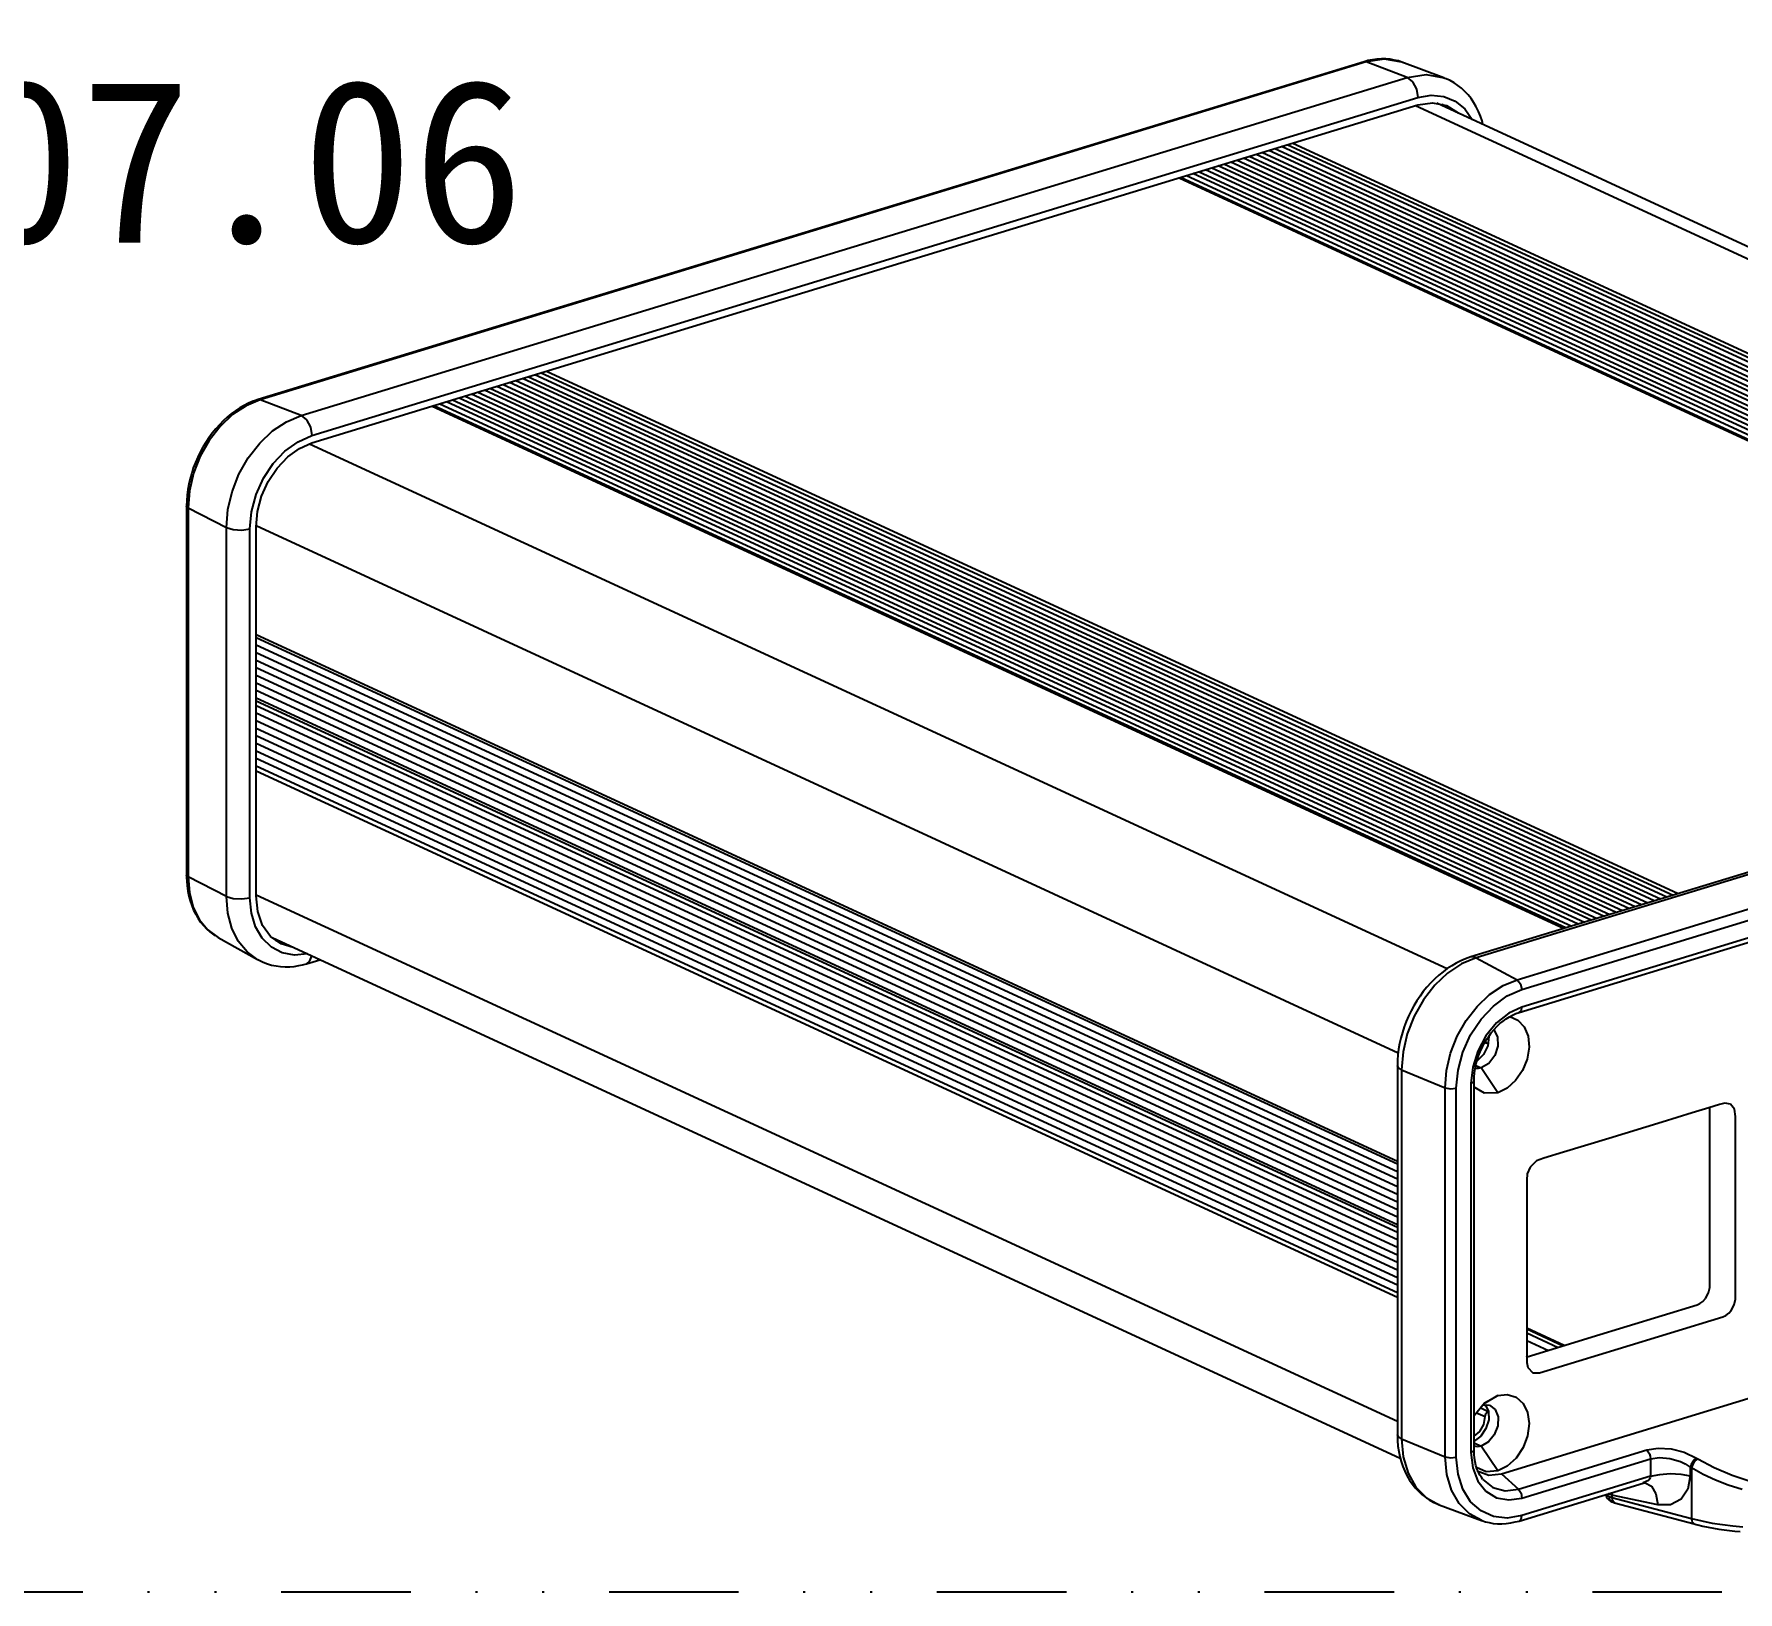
# Model space of a CAD drawing. Header units: millimetres. Extents: x 555 to 820, y -31 to 211.
# Drawn here: x 687.6 to 771.2, y -31.5 to 44.9 of the extents above; entities that cross this region are included whole.
import ezdxf
from ezdxf.enums import TextEntityAlignment as Align

# ---------------------------------------------------------------- set-up
doc = ezdxf.new("R2010")
doc.units = ezdxf.units.MM
doc.linetypes.add('DIVIDE', pattern=[31.75, 12.7, -6.35, 0, -6.35, 0, -6.35])
doc.layers.add('1', color=7, linetype='Continuous')
doc.layers.add('text', color=212, linetype='Continuous', lineweight=20)
doc.styles.add('宋体', font='SimSun.ttf', dxfattribs={"height": 15})

# ---------------------------------------------------------------- blocks, each defined once
blk = doc.blocks.new('A$C6C7D4BA8')
at = {"layer": '1', "color": 7}
for p, q in [((72.17, 90.15), (4.38, 69.44)), ((72.3, 90.14), (4.51, 69.43)), ((72.29, 90.19), (72.17, 90.15)), ((72.23, 90.16), (72.17, 90.15)), ((72.3, 90.14), (72.23, 90.16)), ((72.41, 90.22), (72.29, 90.19)), ((73.42, 90.31), (72.3, 90.14)), ((74.81, 89.18), (72.3, 90.14)), ((72.68, 90.27), (72.41, 90.22)), ((72.96, 90.31), (72.68, 90.27)), ((73.23, 90.33), (72.96, 90.31)), ((73.5, 90.32), (73.23, 90.33)), ((74.48, 90.12), (73.42, 90.31)), ((73.76, 90.3), (73.5, 90.32)), ((74.02, 90.25), (73.76, 90.3)), ((74.28, 90.2), (74.02, 90.25)), ((74.52, 90.11), (74.28, 90.2)), ((77.06, 89.16), (74.48, 90.12)), ((74.53, 90.1), (74.52, 90.11)), ((74.54, 90.09), (74.53, 90.1)), ((7.02, 68.47), (74.81, 89.18)), ((74.81, 89.18), (75.97, 89.36)), ((74.81, 89.18), (75.14, 88.92)), ((75.14, 88.92), (75.38, 88.47)), ((75.97, 89.36), (77.07, 89.16)), ((77.13, 89.13), (77.06, 89.15)), ((77.2, 89.11), (77.13, 89.13)), ((77.45, 88.99), (77.2, 89.11)), ((77.69, 88.85), (77.45, 88.99)), ((77.92, 88.7), (77.69, 88.85)), ((7.68, 67.24), (75.47, 87.95)), ((75.38, 88.47), (75.47, 87.95)), ((75.47, 87.95), (76.28, 88.09)), ((76.28, 88.09), (77.05, 88.02)), ((77.05, 88.02), (77.75, 87.74)), ((77.75, 87.74), (78.34, 87.26)), ((78.14, 88.52), (77.92, 88.7)), ((78.35, 88.33), (78.14, 88.52)), ((78.55, 88.12), (78.35, 88.33)), ((78.73, 87.89), (78.55, 88.12)), ((78.9, 87.64), (78.73, 87.89)), ((7.68, 66.79), (75.47, 87.5)), ((75.33, 87.46), (144.71, 55.45)), ((75.47, 87.5), (76.37, 87.63)), ((76.37, 87.63), (77.22, 87.46)), ((145.69, 55.75), (76.64, 87.6)), ((76.94, 87.55), (77.1, 87.44)), ((77.1, 87.44), (77.25, 87.32)), ((77.22, 87.46), (77.93, 87.01)), ((78.34, 87.26), (78.8, 86.6)), ((79.05, 87.38), (78.9, 87.64)), ((79.18, 87.1), (79.05, 87.38)), ((79.3, 86.82), (79.18, 87.1)), ((79.4, 86.52), (79.3, 86.82)), ((79.46, 86.31), (79.4, 86.52)), ((135.72, 52.71), (66.34, 84.71)), ((66.71, 84.83), (136.09, 52.82)), ((136.49, 52.94), (67.11, 84.95)), ((67.49, 85.06), (136.87, 53.06)), ((67.81, 85.16), (137.19, 53.15)), ((62.84, 83.64), (132.22, 51.64)), ((132.61, 51.76), (63.23, 83.76)), ((63.61, 83.88), (132.99, 51.87)), ((133.39, 51.99), (64.01, 84)), ((64.39, 84.11), (133.77, 52.11)), ((134.17, 52.23), (64.79, 84.24)), ((65.16, 84.35), (134.54, 52.35)), ((134.94, 52.47), (65.56, 84.47)), ((65.94, 84.59), (135.32, 52.58)), ((60.83, 83.03), (130.21, 51.02)), ((130.29, 51.05), (60.91, 83.05)), ((61.29, 83.17), (130.67, 51.16)), ((131.06, 51.28), (61.68, 83.29)), ((62.06, 83.4), (131.44, 51.4)), ((131.84, 51.52), (62.46, 83.52)), ((21.73, 71.08), (91.11, 39.08)), ((22.05, 71.18), (91.42, 39.17)), ((87.63, 38.01), (18.25, 70.02)), ((18.63, 70.13), (88.01, 38.13)), ((88.4, 38.25), (19.02, 70.25)), ((19.4, 70.37), (88.78, 38.37)), ((89.18, 38.49), (19.8, 70.49)), ((20.18, 70.61), (89.56, 38.6)), ((89.96, 38.72), (20.58, 70.73)), ((20.95, 70.84), (90.33, 38.84)), ((90.73, 38.96), (21.35, 70.97)), ((3.65, 69.07), (2.82, 68.52)), ((3.26, 68.93), (3, 68.76)), ((3.53, 69.08), (3.26, 68.93)), ((3.8, 69.22), (3.53, 69.08)), ((4.51, 69.43), (3.65, 69.07)), ((4.08, 69.34), (3.8, 69.22)), ((4.23, 69.39), (4.08, 69.34)), ((4.38, 69.44), (4.23, 69.39)), ((4.44, 69.45), (4.38, 69.44)), ((4.51, 69.43), (4.44, 69.45)), ((7.02, 68.47), (4.51, 69.43)), ((15.06, 69.04), (84.44, 37.04)), ((84.53, 37.07), (15.15, 69.07)), ((15.52, 69.19), (84.9, 37.18)), ((85.3, 37.3), (15.92, 69.31)), ((16.3, 69.42), (85.68, 37.42)), ((86.08, 37.54), (16.7, 69.54)), ((17.08, 69.66), (86.46, 37.65)), ((86.85, 37.78), (17.47, 69.78)), ((17.85, 69.9), (87.23, 37.89)), ((2.01, 67.9), (1.79, 67.65)), ((2.25, 68.14), (2.01, 67.9)), ((2.82, 68.52), (2.06, 67.79)), ((2.49, 68.36), (2.25, 68.14)), ((2.74, 68.57), (2.49, 68.36)), ((3, 68.76), (2.74, 68.57)), ((5.27, 67.52), (6.13, 68.09)), ((6.13, 68.09), (7.02, 68.47)), ((7.02, 68.47), (7.35, 68.21)), ((7.35, 68.21), (7.59, 67.76)), ((1.39, 66.93), (0.84, 65.97)), ((1.37, 67.11), (1.17, 66.82)), ((1.57, 67.39), (1.37, 67.11)), ((2.06, 67.79), (1.39, 66.93)), ((1.79, 67.65), (1.57, 67.39)), ((4.48, 66.77), (5.27, 67.52)), ((6.03, 66.28), (6.84, 66.86)), ((6.84, 66.86), (7.68, 67.24)), ((7.59, 67.76), (7.68, 67.24)), ((0.84, 65.97), (0.43, 64.93)), ((0.68, 65.91), (0.54, 65.59)), ((0.83, 66.22), (0.68, 65.91)), ((0.99, 66.53), (0.83, 66.22)), ((1.17, 66.82), (0.99, 66.53)), ((3.21, 64.88), (3.78, 65.88)), ((3.78, 65.88), (4.48, 66.77)), ((5.31, 65.52), (6.03, 66.28)), ((5.55, 65.24), (6.2, 65.93)), ((6.2, 65.93), (6.92, 66.45)), ((6.92, 66.45), (7.68, 66.79)), ((7.54, 66.74), (77.27, 34.58)), ((0.43, 64.93), (0.18, 63.86)), ((0.31, 64.93), (0.21, 64.6)), ((0.41, 65.26), (0.31, 64.93)), ((0.54, 65.59), (0.41, 65.26)), ((2.79, 63.8), (3.21, 64.88)), ((4.71, 64.62), (5.31, 65.52)), ((5, 64.43), (5.55, 65.24)), ((0.08, 63.93), (0.04, 63.59)), ((0.14, 64.26), (0.08, 63.93)), ((0.18, 63.86), (0.1, 62.81)), ((0.21, 64.6), (0.14, 64.26)), ((2.53, 62.7), (2.79, 63.8)), ((4.26, 63.62), (4.71, 64.62)), ((4.6, 63.53), (5, 64.43)), ((0.01, 63.25), (0, 62.92)), ((0.02, 62.86), (0, 62.92)), ((0, 62.92), (0, 40.31)), ((0.04, 63.59), (0.01, 63.25)), ((0.1, 62.81), (0.02, 62.86)), ((0.1, 62.81), (0.1, 40.19)), ((0.1, 62.81), (2.44, 61.6)), ((2.44, 61.6), (2.53, 62.7)), ((3.98, 62.57), (4.26, 63.62)), ((4.34, 62.59), (4.6, 63.53)), ((3.88, 61.53), (3.98, 62.57)), ((4.26, 61.65), (4.34, 62.59)), ((4.26, 61.72), (74.26, 29.42)), ((4.26, 39.03), (4.26, 61.65)), ((2.44, 38.99), (2.44, 61.6)), ((2.44, 61.6), (2.86, 61.48)), ((2.86, 61.48), (3.39, 61.45)), ((3.39, 61.45), (3.88, 61.53)), ((3.88, 38.92), (3.88, 61.53)), ((146.51, 56), (78.72, 35.29)), ((146.83, 55.96), (79.04, 35.24)), ((4.26, 55.04), (74.21, 22.78)), ((4.26, 54.87), (74.21, 22.6)), ((4.26, 54.41), (74.21, 22.14)), ((81.55, 33.89), (149.34, 54.61)), ((4.26, 53.95), (74.21, 21.68)), ((4.26, 53.48), (74.21, 21.21)), ((81.85, 33.29), (149.64, 54)), ((4.26, 53.02), (74.21, 20.75)), ((4.26, 52.56), (74.21, 20.29)), ((81.68, 31.89), (149.47, 52.6)), ((149.64, 52.93), (81.85, 32.22)), ((4.26, 52.09), (74.21, 19.82)), ((4.26, 51.63), (74.21, 19.36)), ((4.26, 51.16), (74.21, 18.9)), ((4.26, 50.99), (74.21, 18.72)), ((4.26, 50.99), (74.21, 18.72)), ((4.26, 50.7), (74.21, 18.43)), ((4.26, 50.24), (74.21, 17.97)), ((4.26, 49.77), (74.21, 17.51)), ((4.26, 49.31), (74.21, 17.04)), ((4.26, 48.85), (74.21, 16.58)), ((4.26, 48.38), (74.21, 16.12)), ((4.26, 47.92), (74.21, 15.65)), ((4.26, 47.46), (74.21, 15.19)), ((4.26, 46.99), (74.21, 14.73)), ((4.26, 46.7), (74.21, 14.43)), ((0.02, 40.25), (0, 40.31)), ((0, 40.31), (0, 40.13)), ((0, 40.13), (0.01, 39.96)), ((0.01, 39.96), (0.04, 39.64)), ((0.1, 40.19), (0.02, 40.25)), ((0.1, 40.19), (0.17, 39.23)), ((2.44, 38.99), (0.1, 40.19)), ((0.04, 39.64), (0.08, 39.32)), ((0.08, 39.32), (0.14, 39.02)), ((0.14, 39.02), (0.22, 38.72)), ((0.17, 39.23), (0.41, 38.34)), ((0.22, 38.72), (0.32, 38.44)), ((2.53, 37.98), (2.44, 38.99)), ((2.44, 38.99), (2.86, 38.86)), ((2.86, 38.86), (3.39, 38.84)), ((3.39, 38.84), (3.88, 38.92)), ((3.97, 37.98), (3.88, 38.92)), ((4.26, 39.1), (74.21, 6.83)), ((4.36, 38.07), (4.26, 39.03)), ((0.32, 38.44), (0.43, 38.16)), ((0.41, 38.34), (0.79, 37.57)), ((0.43, 38.16), (0.56, 37.9)), ((0.56, 37.9), (0.7, 37.65)), ((0.7, 37.65), (0.86, 37.42)), ((2.77, 37.06), (2.53, 37.98)), ((4.23, 37.14), (3.97, 37.98)), ((4.66, 37.22), (4.36, 38.07)), ((0.79, 37.57), (1.3, 36.94)), ((0.86, 37.42), (1.03, 37.21)), ((1.03, 37.21), (1.22, 37.01)), ((1.22, 37.01), (1.42, 36.83)), ((1.3, 36.94), (1.93, 36.48)), ((1.42, 36.83), (1.59, 36.7)), ((1.59, 36.7), (1.76, 36.59)), ((3.17, 36.25), (2.77, 37.06)), ((4.64, 36.43), (4.23, 37.14)), ((5.15, 36.55), (4.66, 37.22)), ((1.93, 36.48), (4.34, 35.13)), ((3.71, 35.6), (3.17, 36.25)), ((4.36, 35.12), (3.71, 35.6)), ((5.2, 35.89), (4.64, 36.43)), ((5.79, 36.09), (5.15, 36.55)), ((5.86, 35.54), (5.2, 35.89)), ((5.25, 36.47), (74.39, 4.57)), ((5.67, 36.22), (5.48, 36.27)), ((5.86, 36.19), (5.67, 36.22)), ((6.54, 35.87), (5.79, 36.09)), ((6.61, 35.39), (5.86, 35.54)), ((4.37, 35.13), (4.53, 35.04)), ((4.53, 35.04), (4.69, 34.96)), ((4.69, 34.96), (4.95, 34.87)), ((4.95, 34.87), (5.21, 34.79)), ((5.21, 34.79), (5.48, 34.74)), ((5.48, 34.74), (5.76, 34.7)), ((5.76, 34.7), (6.04, 34.68)), ((6.04, 34.68), (6.32, 34.69)), ((6.32, 34.69), (6.6, 34.71)), ((6.6, 34.71), (6.88, 34.76)), ((7.41, 35.47), (6.61, 35.39)), ((6.88, 34.76), (7.11, 34.81)), ((7.11, 34.81), (7.34, 34.87)), ((7.34, 34.87), (8.16, 35.12)), ((7.34, 34.87), (7.55, 35.04)), ((7.55, 35.04), (7.67, 35.35)), ((77.27, 34.58), (77.01, 34.38)), ((77.54, 34.75), (77.27, 34.58)), ((78.15, 34.87), (77.29, 34.29)), ((77.82, 34.91), (77.54, 34.75)), ((78.1, 35.05), (77.82, 34.91)), ((78.39, 35.17), (78.1, 35.05)), ((79.04, 35.24), (78.15, 34.87)), ((78.55, 35.24), (78.39, 35.17)), ((78.72, 35.29), (78.55, 35.24)), ((78.88, 35.3), (78.72, 35.29)), ((79.04, 35.24), (78.88, 35.3)), ((79.04, 35.24), (81.55, 33.89)), ((76.02, 33.44), (75.8, 33.17)), ((76.5, 33.55), (75.81, 32.65)), ((76.26, 33.7), (76.02, 33.44)), ((76.5, 33.94), (76.26, 33.7)), ((77.29, 34.29), (76.5, 33.55)), ((76.75, 34.17), (76.5, 33.94)), ((77.01, 34.38), (76.75, 34.17)), ((79.86, 32.98), (80.69, 33.53)), ((80.69, 33.53), (81.55, 33.89)), ((81.55, 33.89), (81.76, 33.65)), ((81.76, 33.65), (81.85, 33.29)), ((75.4, 32.6), (75.22, 32.29)), ((75.81, 32.65), (75.24, 31.65)), ((75.6, 32.89), (75.4, 32.6)), ((75.8, 33.17), (75.6, 32.89)), ((79.1, 32.26), (79.86, 32.98)), ((80.1, 32.28), (80.95, 32.9)), ((80.95, 32.9), (81.85, 33.29)), ((74.75, 31.33), (74.63, 31)), ((74.89, 31.66), (74.75, 31.33)), ((75.24, 31.65), (74.82, 30.58)), ((75.05, 31.98), (74.89, 31.66)), ((75.22, 32.29), (75.05, 31.98)), ((77.88, 30.43), (78.43, 31.4)), ((78.43, 31.4), (79.1, 32.26)), ((78.7, 30.52), (79.34, 31.48)), ((79.34, 31.48), (80.1, 32.28)), ((81.04, 31.85), (80.29, 31.24)), ((80.5, 31.2), (80.69, 31.35)), ((80.69, 31.35), (80.88, 31.5)), ((80.88, 31.5), (81.08, 31.62)), ((81.85, 32.22), (81.04, 31.85)), ((81.08, 31.62), (81.27, 31.73)), ((81.1, 31.63), (81.6, 31.41)), ((81.27, 31.73), (81.48, 31.82)), ((81.48, 31.82), (81.68, 31.89)), ((81.6, 31.41), (81.98, 31)), ((81.68, 31.89), (81.81, 32)), ((81.81, 32), (81.85, 32.22)), ((74.42, 30.32), (74.35, 29.98)), ((74.52, 30.66), (74.42, 30.32)), ((74.63, 31), (74.52, 30.66)), ((74.82, 30.58), (74.56, 29.47)), ((77.47, 29.39), (77.88, 30.43)), ((78.22, 29.46), (78.7, 30.52)), ((79.64, 30.45), (79.14, 29.52)), ((80.29, 31.24), (79.64, 30.45)), ((79.66, 30.2), (79.81, 30.42)), ((79.82, 30.42), (79.75, 29.85)), ((79.81, 30.42), (79.97, 30.64)), ((79.97, 30.64), (80.14, 30.84)), ((80.12, 30.82), (80.35, 30.39)), ((80.14, 30.84), (80.31, 31.02)), ((80.31, 31.02), (80.5, 31.2)), ((80.35, 30.39), (80.37, 29.82)), ((81.98, 31), (82.22, 30.43)), ((82.22, 30.43), (82.28, 29.76)), ((74.24, 29.29), (74.22, 28.96)), ((74.28, 29.63), (74.24, 29.29)), ((74.35, 29.98), (74.28, 29.63)), ((74.56, 29.47), (74.47, 28.38)), ((77.22, 28.33), (77.47, 29.39)), ((77.93, 28.35), (78.22, 29.46)), ((79.14, 29.52), (78.83, 28.53)), ((79.49, 29.3), (79.09, 28.9)), ((79.19, 29.22), (79.28, 29.47)), ((79.28, 29.47), (79.4, 29.72)), ((79.4, 29.72), (79.52, 29.96)), ((79.75, 29.85), (79.49, 29.3)), ((79.52, 29.96), (79.66, 30.2)), ((79.58, 30.05), (79.7, 30)), ((79.67, 30.01), (79.61, 30.1)), ((79.76, 29.98), (79.67, 30.01)), ((79.79, 29.98), (79.76, 29.98)), ((80.37, 29.82), (80.18, 29.24)), ((82.28, 29.76), (82.17, 29.03)), ((74.22, 28.96), (74.21, 28.63)), ((74.28, 28.5), (74.21, 28.63)), ((74.21, 28.63), (74.21, 6.02)), ((74.47, 28.38), (74.28, 28.5)), ((74.47, 28.38), (74.47, 5.76)), ((74.47, 28.38), (77.14, 27.27)), ((77.14, 27.27), (77.22, 28.33)), ((77.82, 27.25), (77.93, 28.35)), ((78.83, 28.53), (78.72, 27.53)), ((78.94, 28.18), (78.98, 28.44)), ((78.98, 28.44), (79.03, 28.7)), ((79.16, 28.45), (78.98, 28.45)), ((79.02, 28.63), (79.35, 28.49)), ((79.03, 28.7), (79.1, 28.96)), ((79.1, 28.96), (79.19, 29.22)), ((79.35, 28.49), (79.16, 28.45)), ((79.81, 28.76), (79.35, 28.49)), ((80.36, 26.97), (79.35, 28.49)), ((80.18, 29.24), (79.81, 28.76)), ((81.89, 28.33), (81.46, 27.72)), ((82.17, 29.03), (81.89, 28.33)), ((77.14, 27.27), (77.47, 27.21)), ((77.14, 4.66), (77.14, 27.27)), ((77.47, 27.21), (77.82, 27.25)), ((77.82, 4.64), (77.82, 27.25)), ((78.86, 27.59), (78.72, 27.53)), ((78.72, 27.53), (78.72, 4.91)), ((78.91, 27.67), (78.86, 27.59)), ((78.91, 27.93), (78.94, 28.18)), ((78.91, 27.8), (78.91, 27.93)), ((78.91, 27.67), (78.91, 27.8)), ((78.91, 5.06), (78.91, 27.67)), ((79.56, 26.93), (78.91, 27.31)), ((80.94, 27.25), (80.36, 26.97)), ((81.46, 27.72), (80.94, 27.25)), ((80.36, 26.97), (79.56, 26.93)), ((93.63, 26.14), (93.3, 26.04)), ((93.95, 26.24), (93.63, 26.14)), ((94.28, 26.33), (93.95, 26.24)), ((94.62, 26.27), (94.28, 26.33)), ((94.88, 25.96), (94.62, 26.27)), ((90.44, 25.17), (87.17, 24.17)), ((92.28, 25.73), (90.44, 25.17)), ((93.3, 26.04), (92.28, 25.73)), ((93.36, 23.63), (93.36, 26.06)), ((94.94, 25.5), (94.88, 25.96)), ((94.94, 24.96), (94.94, 25.5)), ((80.59, 3.62), (148.38, 24.33)), ((87.17, 24.17), (84.4, 23.32)), ((94.94, 22.9), (94.94, 24.96)), ((84.4, 23.32), (83.18, 22.95)), ((93.36, 18.72), (93.36, 23.63)), ((82.17, 21.99), (82.14, 21.6)), ((82.36, 22.41), (82.17, 21.99)), ((82.73, 22.79), (82.36, 22.41)), ((83.18, 22.95), (82.73, 22.79)), ((94.94, 18), (94.94, 22.9)), ((82.14, 21.6), (82.14, 21.23)), ((82.14, 21.23), (82.14, 20.85)), ((82.14, 20.85), (82.14, 19.68)), ((82.14, 19.68), (82.14, 17.58)), ((93.36, 16.27), (93.36, 18.72)), ((94.94, 15.54), (94.94, 18)), ((82.14, 17.58), (82.14, 11.23)), ((93.36, 15.66), (93.36, 16.27)), ((93.1, 14.36), (93.28, 14.7)), ((93.28, 14.7), (93.36, 15.04)), ((93.36, 15.04), (93.36, 15.66)), ((94.93, 14.31), (94.94, 14.93)), ((94.94, 14.93), (94.94, 15.54)), ((86.16, 12), (92.58, 13.97)), ((92.58, 13.97), (92.76, 14.04)), ((92.76, 14.04), (92.94, 14.18)), ((92.94, 14.18), (93.1, 14.36)), ((94.52, 13.45), (94.68, 13.63)), ((94.68, 13.63), (94.86, 13.97)), ((94.86, 13.97), (94.93, 14.31)), ((84.44, 11.48), (82.14, 12.54)), ((87.74, 11.28), (94.16, 13.24)), ((94.16, 13.24), (94.34, 13.32)), ((94.34, 13.32), (94.52, 13.45)), ((82.11, 10.77), (86.16, 12)), ((82.14, 12.49), (84.37, 11.46)), ((82.14, 12.25), (84.06, 11.36)), ((82.14, 11.79), (83.47, 11.18)), ((82.14, 11.23), (82.14, 10.83)), ((82.14, 10.83), (82.14, 10.44)), ((82.93, 9.81), (87.74, 11.28)), ((82.14, 10.44), (82.21, 10.13)), ((82.21, 10.13), (82.51, 9.81)), ((82.51, 9.81), (82.93, 9.81)), ((80.36, 8.41), (79.51, 7.91)), ((79.56, 7.96), (80.36, 8.41)), ((80.36, 8.41), (80.95, 8.47)), ((80.95, 8.47), (81.49, 8.31)), ((78.91, 7.18), (79.56, 7.96)), ((79.03, 7.37), (79.59, 7.12)), ((79.27, 7.67), (79.76, 7.45)), ((79.43, 7.84), (79.86, 7.81)), ((79.52, 7.85), (79.64, 7.79)), ((79.6, 7.86), (79.79, 7.44)), ((79.64, 7.3), (79.76, 7.45)), ((79.76, 7.45), (79.79, 7.46)), ((79.79, 7.44), (79.81, 6.92)), ((79.86, 7.81), (80.2, 7.55)), ((80.2, 7.55), (80.38, 7.1)), ((81.49, 8.31), (81.92, 7.93)), ((81.92, 7.93), (82.19, 7.37)), ((82.19, 7.37), (82.28, 6.69)), ((79.27, 6.2), (79.51, 6.63)), ((79.64, 6.39), (79.32, 5.93)), ((79.51, 6.63), (79.59, 7.12)), ((79.59, 7.12), (79.64, 7.3)), ((79.81, 6.92), (79.64, 6.39)), ((80.36, 6.56), (80.15, 6.01)), ((80.38, 7.1), (80.36, 6.56)), ((82.28, 6.69), (82.19, 5.95)), ((74.28, 5.88), (74.21, 6.02)), ((74.21, 6.02), (74.21, 5.83)), ((74.21, 5.83), (74.22, 5.65)), ((74.22, 5.65), (74.25, 5.31)), ((74.25, 5.31), (74.3, 4.99)), ((74.47, 5.76), (74.28, 5.88)), ((74.47, 5.76), (77.14, 4.66)), ((74.47, 5.76), (74.57, 4.65)), ((78.91, 5.91), (79.27, 6.2)), ((79.32, 5.93), (78.91, 5.62)), ((78.91, 5.52), (79.35, 5.31)), ((79.12, 5.27), (78.91, 5.3)), ((79.35, 5.31), (79.12, 5.27)), ((79.79, 5.57), (79.35, 5.31)), ((80.36, 3.79), (79.35, 5.31)), ((80.15, 6.01), (79.79, 5.57)), ((82.19, 5.95), (81.92, 5.22)), ((74.3, 4.99), (74.36, 4.67)), ((74.36, 4.67), (74.44, 4.36)), ((74.44, 4.36), (74.55, 4.06)), ((74.57, 4.65), (74.87, 3.65)), ((77.14, 4.66), (77.47, 4.59)), ((77.24, 3.58), (77.14, 4.66)), ((77.47, 4.59), (77.82, 4.64)), ((77.93, 3.6), (77.82, 4.64)), ((78.86, 4.98), (78.72, 4.91)), ((78.72, 4.91), (78.83, 3.98)), ((78.91, 5.06), (78.86, 4.98)), ((78.91, 4.94), (78.91, 5.06)), ((78.91, 4.82), (78.91, 4.94)), ((78.94, 4.58), (78.91, 4.82)), ((78.97, 4.35), (78.94, 4.58)), ((79.03, 4.13), (78.97, 4.35)), ((81.49, 4.58), (80.95, 4.09)), ((81.92, 5.22), (81.49, 4.58)), ((81.63, 2.67), (89.5, 5.08)), ((81.85, 2.13), (89.73, 4.53)), ((89.5, 5.08), (90.19, 5.19)), ((89.5, 5.08), (89.59, 4.97)), ((89.59, 4.97), (89.67, 4.84)), ((89.67, 4.84), (89.71, 4.69)), ((89.71, 4.69), (89.73, 4.53)), ((89.73, 4.53), (90.28, 4.62)), ((89.73, 4.53), (89.73, 3.46)), ((90.19, 5.19), (90.99, 5.15)), ((90.28, 4.62), (90.91, 4.56)), ((90.91, 4.56), (91.56, 4.36)), ((90.99, 5.15), (91.8, 4.94)), ((91.56, 4.36), (91.86, 4.22)), ((91.8, 4.94), (92.55, 4.58)), ((91.86, 4.22), (92.16, 4.03)), ((92.22, 4.19), (92.16, 4.03)), ((92.32, 4.35), (92.22, 4.19)), ((92.39, 4.31), (92.3, 4.15)), ((92.43, 4.49), (92.32, 4.35)), ((92.5, 4.44), (92.39, 4.31)), ((92.55, 4.58), (92.43, 4.49)), ((92.62, 4.54), (92.5, 4.44)), ((92.55, 4.58), (92.62, 4.54)), ((92.62, 4.54), (93.63, 3.99)), ((74.55, 4.06), (74.66, 3.77)), ((74.66, 3.77), (74.8, 3.5)), ((74.8, 3.5), (74.95, 3.23)), ((74.87, 3.65), (75.35, 2.8)), ((74.95, 3.23), (75.12, 2.99)), ((77.53, 2.61), (77.24, 3.58)), ((78.22, 2.67), (77.93, 3.6)), ((78.83, 3.98), (79.14, 3.17)), ((79.09, 3.92), (79.03, 4.13)), ((79.66, 3.74), (79.06, 4)), ((79.18, 3.72), (79.09, 3.92)), ((79.11, 3.79), (79.81, 3.54)), ((79.14, 3.17), (79.64, 2.55)), ((79.27, 3.54), (79.18, 3.72)), ((79.36, 3.4), (79.27, 3.54)), ((79.46, 3.27), (79.36, 3.4)), ((79.46, 3.27), (80.06, 2.78)), ((80.36, 3.79), (79.66, 3.74)), ((79.81, 3.54), (80.59, 3.62)), ((80.95, 4.09), (80.36, 3.79)), ((80.59, 3.62), (81.63, 2.67)), ((89.73, 3.46), (81.85, 1.06)), ((89.6, 3.21), (89.28, 3.05)), ((89.67, 3.29), (89.6, 3.21)), ((89.71, 3.38), (89.67, 3.29)), ((89.73, 3.46), (89.71, 3.38)), ((89.73, 3.46), (90.29, 3.58)), ((90.29, 3.58), (90.93, 3.63)), ((90.93, 3.63), (91.58, 3.6)), ((91.58, 3.6), (92.16, 3.49)), ((92.16, 3.49), (92.02, 2.68)), ((92.16, 4.03), (92.16, 3.49)), ((92.16, 4.03), (92.24, 3.99)), ((92.3, 4.15), (92.24, 3.99)), ((92.24, 3.99), (92.96, 3.59)), ((92.24, 3.99), (92.24, 0.87)), ((92.96, 3.59), (93.71, 3.25)), ((93.63, 3.99), (94.73, 3.52)), ((93.71, 3.25), (94.49, 2.94)), ((94.73, 3.52), (95.9, 3.15)), ((75.12, 2.99), (75.3, 2.76)), ((75.3, 2.76), (75.5, 2.55)), ((75.35, 2.8), (76, 2.15)), ((75.5, 2.55), (75.71, 2.35)), ((75.71, 2.35), (75.93, 2.18)), ((75.93, 2.18), (76.16, 2.02)), ((76, 2.15), (76.78, 1.72)), ((78, 1.79), (77.53, 2.61)), ((78.7, 1.9), (78.22, 2.67)), ((79.64, 2.55), (80.29, 2.15)), ((80.06, 2.78), (80.81, 2.57)), ((80.29, 2.15), (81.04, 2.01)), ((80.81, 2.57), (81.63, 2.67)), ((81.04, 2.01), (81.85, 2.13)), ((81.63, 2.67), (81.79, 2.43)), ((81.68, 0.72), (89.28, 3.04)), ((81.79, 2.43), (81.85, 2.13)), ((86.98, 2.34), (87.04, 2.19)), ((87.03, 2.36), (87.06, 2.31)), ((87.04, 2.19), (87.1, 2.1)), ((87.06, 2.31), (87.17, 2.24)), ((87.1, 2.1), (87.18, 2.02)), ((87.17, 2.38), (87.15, 2.39)), ((87.36, 2.31), (87.17, 2.38)), ((87.17, 2.24), (87.2, 2.08)), ((87.17, 2.24), (87.36, 2.17)), ((87.35, 2.45), (87.36, 2.31)), ((87.36, 2.31), (87.36, 2.17)), ((90.17, 1.71), (87.36, 2.31)), ((87.36, 2.17), (87.38, 2.01)), ((87.36, 2.17), (92.24, 0.87)), ((89.26, 3.04), (89.33, 3.05)), ((89.33, 3.05), (89.4, 3.06)), ((89.4, 3.06), (89.78, 2.85)), ((89.78, 2.85), (90.05, 2.38)), ((90.05, 2.38), (90.17, 1.71)), ((92.02, 2.68), (91.6, 2.06)), ((94.49, 2.94), (95.34, 2.67)), ((76.16, 2.02), (76.4, 1.88)), ((76.4, 1.88), (76.65, 1.77)), ((76.65, 1.77), (76.71, 1.75)), ((76.71, 1.75), (76.77, 1.73)), ((76.78, 1.72), (79.37, 0.75)), ((78.63, 1.16), (78, 1.79)), ((79.39, 0.75), (78.63, 1.16)), ((79.34, 1.34), (78.7, 1.9)), ((80.1, 1), (79.34, 1.34)), ((81.85, 1.06), (80.95, 0.9)), ((81.8, 0.84), (81.85, 1.06)), ((87.18, 2.02), (87.26, 1.95)), ((87.2, 2.08), (87.24, 2)), ((87.24, 2), (87.29, 1.95)), ((87.26, 1.95), (87.36, 1.9)), ((87.29, 1.95), (87.36, 1.9)), ((87.35, 1.9), (87.44, 1.87)), ((87.38, 2.01), (87.52, 1.85)), ((87.44, 1.87), (87.53, 1.84)), ((87.52, 1.84), (92.4, 0.54)), ((90.96, 1.72), (90.17, 1.71)), ((91.6, 2.06), (90.96, 1.72)), ((79.39, 0.75), (79.61, 0.68)), ((79.61, 0.68), (79.83, 0.62)), ((79.83, 0.62), (80.09, 0.57)), ((80.09, 0.57), (80.35, 0.55)), ((80.95, 0.9), (80.1, 1)), ((80.35, 0.55), (80.62, 0.55)), ((80.62, 0.55), (80.89, 0.56)), ((80.89, 0.56), (81.17, 0.6)), ((81.17, 0.6), (81.44, 0.66)), ((81.44, 0.66), (81.56, 0.69)), ((81.56, 0.69), (81.68, 0.72)), ((81.68, 0.72), (81.8, 0.84)), ((92.24, 0.87), (93.5, 0.59)), ((92.24, 0.87), (92.26, 0.7)), ((92.26, 0.7), (92.4, 0.54)), ((92.4, 0.54), (92.52, 0.51)), ((92.52, 0.51), (92.63, 0.48)), ((92.63, 0.48), (92.94, 0.4)), ((92.94, 0.4), (93.26, 0.34)), ((93.26, 0.34), (93.59, 0.28)), ((93.5, 0.59), (94.77, 0.42)), ((93.59, 0.28), (93.92, 0.22)), ((93.92, 0.22), (94.24, 0.17)), ((94.24, 0.17), (94.57, 0.13)), ((94.57, 0.13), (94.9, 0.1)), ((94.77, 0.42), (95.39, 0.36)), ((94.9, 0.1), (95.23, 0.07))]:
    blk.add_line(p, q, dxfattribs=at)

msp = doc.modelspace()

# ---------------------------------------------------------------- linework, layer by layer
at = {"layer": 'Defpoints', "color": 48, "linetype": 'DIVIDE', "ltscale": 0.5}
msp.add_lwpolyline([(555.065, -31.469), (820.182, -31.469), (820.182, 210.9), (555.065, 210.9)], close=True, dxfattribs=at)

# ---------------------------------------------------------------- block references
at = {"xscale": 0.8, "yscale": 0.8, "zscale": 0.8}
msp.add_blockref('A$C6C7D4BA8', (695.103, -28.569), dxfattribs=at)

# ---------------------------------------------------------------- texts
at = {"layer": 'text', "style": '宋体'}
msp.add_text('2016.07.06', height=8, dxfattribs=at).set_placement((684.436, 38.686), align=Align.MIDDLE_CENTER)

doc.saveas('drawing.dxf')
